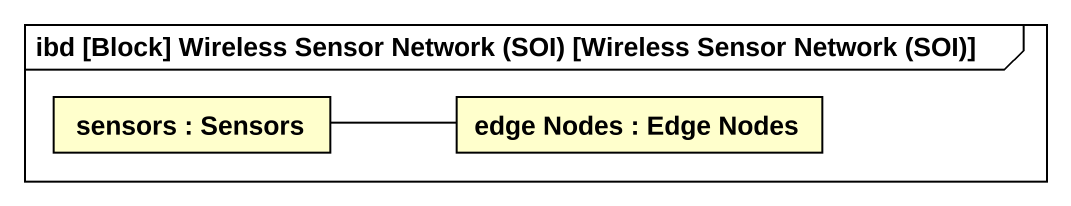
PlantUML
@startuml
mainframe ibd [Block] Wireless Sensor Network (SOI) [Wireless Sensor Network (SOI)]
rectangle "sensors : Sensors" as sensors
rectangle "edge Nodes : Edge Nodes" as edge_Nodes
sensors -right- edge_Nodes
@enduml
